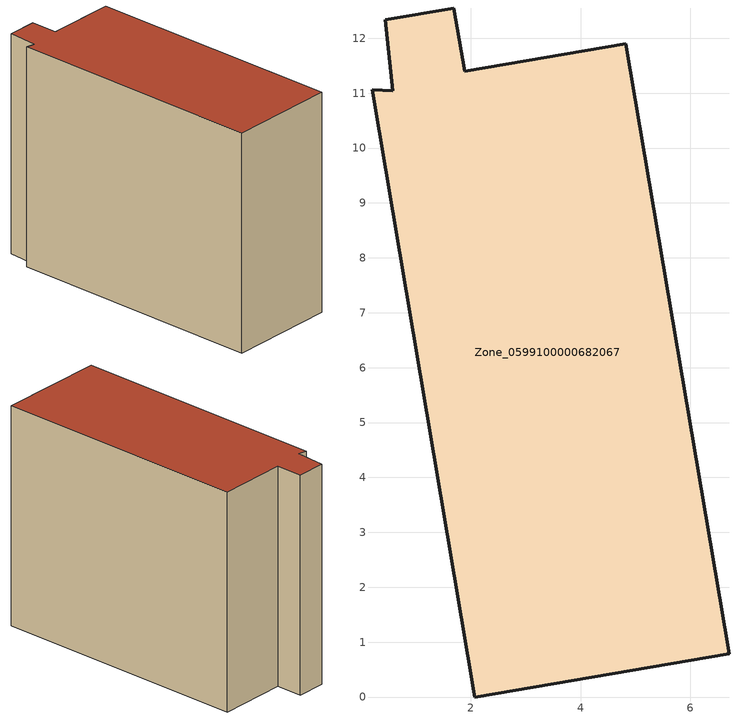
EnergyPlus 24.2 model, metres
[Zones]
Zone_0599100000682067
 floor ground (C_G): 2.08,0 0.2,11.06 0.58,11.04 0.45,12.34 1.69,12.55 1.89,11.4 4.82,11.9 6.71,0.79 z0
 wall outside (C_F): 6.71,0.79 4.82,11.9 1.89,11.4 1.69,12.55 0.45,12.34 0.58,11.04 0.2,11.06 2.08,0 6.71,0.79 z0:9.6
 roof outside (C_R): 0.2,11.06 2.08,0 6.71,0.79 4.82,11.9 1.89,11.4 1.69,12.55 0.45,12.34 0.58,11.04 z9.6
[BUILDING]
Pand.0599100000682067: North Axis=0; Terrain=City; Loads Convergence Tolerance Value=0.04; Temperature Convergence Tolerance Value=0.4; Solar Distribution=FullExterior; Maximum Number of Warmup Days=25; Minimum Number of Warmup Days=1
[Site:Location]
Rotterdam.The.Hague.AP_ZH_NLD Design_Conditions: Latitude=51.96; Longitude=4.45; Time Zone=1; Elevation=-4.5
[SITE:GROUNDTEMPERATURE:BUILDINGSURFACE]
18, 18, 18, 18, 18, 18, 18, 18, 18, 18, 18, 18
[MATERIAL] Thermal Absorptance=0.9; Solar Absorptance=0.7; Visible Absorptance=0.7
Name | Roughness | Thickness | Conductivity | Density | Specific Heat
G.TI.1946 | MediumSmooth | 0.15 | 1 | 540 | 1210
F.TI.1946 | Rough | 0.3 | 0.857143 | 1920 | 840
R.TI.1946 | MediumRough | 0.2 | 0.1 | 1500 | 1000
[CONSTRUCTION]
C_G: G.TI.1946
C_F: F.TI.1946
C_R: R.TI.1946
[ZONE]
Zone_0599100000682067: Type=1; Multiplier=1; Ceiling Height=Autocalculate; Volume=Autocalculate; Floor Area=autocalculate; Part of Total Floor Area=Yes
[ZONEINFILTRATION:DESIGNFLOWRATE]
Infil_Zone_0599100000682067: Zone or ZoneList or Space or SpaceList=Zone_0599100000682067; Schedule=AlwaysOn; Design Flow Rate Calculation Method=Flow/Area; Flow Rate per Floor Area=0.003; Constant Term Coefficient=1; Temperature Term Coefficient=0; Velocity Term Coefficient=0; Velocity Squared Term Coefficient=0
[HVACTEMPLATE:ZONE:IDEALLOADSAIRSYSTEM]
Zone_0599100000682067: Maximum Heating Supply Air Temperature=50; Minimum Cooling Supply Air Temperature=13; Maximum Heating Supply Air Humidity Ratio=0.0156; Minimum Cooling Supply Air Humidity Ratio=0.0077; Heating Limit=NoLimit; Cooling Limit=NoLimit; Dehumidification Control Type=ConstantSensibleHeatRatio; Cooling Sensible Heat Ratio=0.7; Dehumidification Setpoint=60; Humidification Control Type=None; Humidification Setpoint=30; Outdoor Air Method=None; Outdoor Air Flow Rate per Person=0.00944; Outdoor Air Flow Rate per Zone Floor Area=0; Outdoor Air Flow Rate per Zone=0; Demand Controlled Ventilation Type=None; Outdoor Air Economizer Type=NoEconomizer; Heat Recovery Type=None; Sensible Heat Recovery Effectiveness=0.7; Latent Heat Recovery Effectiveness=0.65
[ZONECONTROL:THERMOSTAT]
ThermostatControl_Zone_0599100000682067: Zone or ZoneList=Zone_0599100000682067; Control Type Schedule=DualSetpointControlType; Control 1=Thermostat_Zone_0599100000682067; Temperature Difference Between Cutout And Setpoint=0
[THERMOSTATSETPOINT:DUALSETPOINT]
Thermostat_Zone_0599100000682067: Heating Setpoint Temperature Schedule=HeatingSetpoint_Zone_0599100000682067; Cooling Setpoint Temperature Schedule=CoolingSetpoint_Zone_0599100000682067
[SCHEDULE:COMPACT]
HeatingSetpoint_Zone_0599100000682067: Through: 12/31, For: AllDays, Until: 24:00, 21
CoolingSetpoint_Zone_0599100000682067: Through: 12/31, For: AllDays, Until: 24:00, 24
DualSetpointControlType: Through: 12/31, For: AllDays, Until: 24:00, 4
AlwaysOn: Through: 12/31, For: AllDays, Until: 24:00, 1
